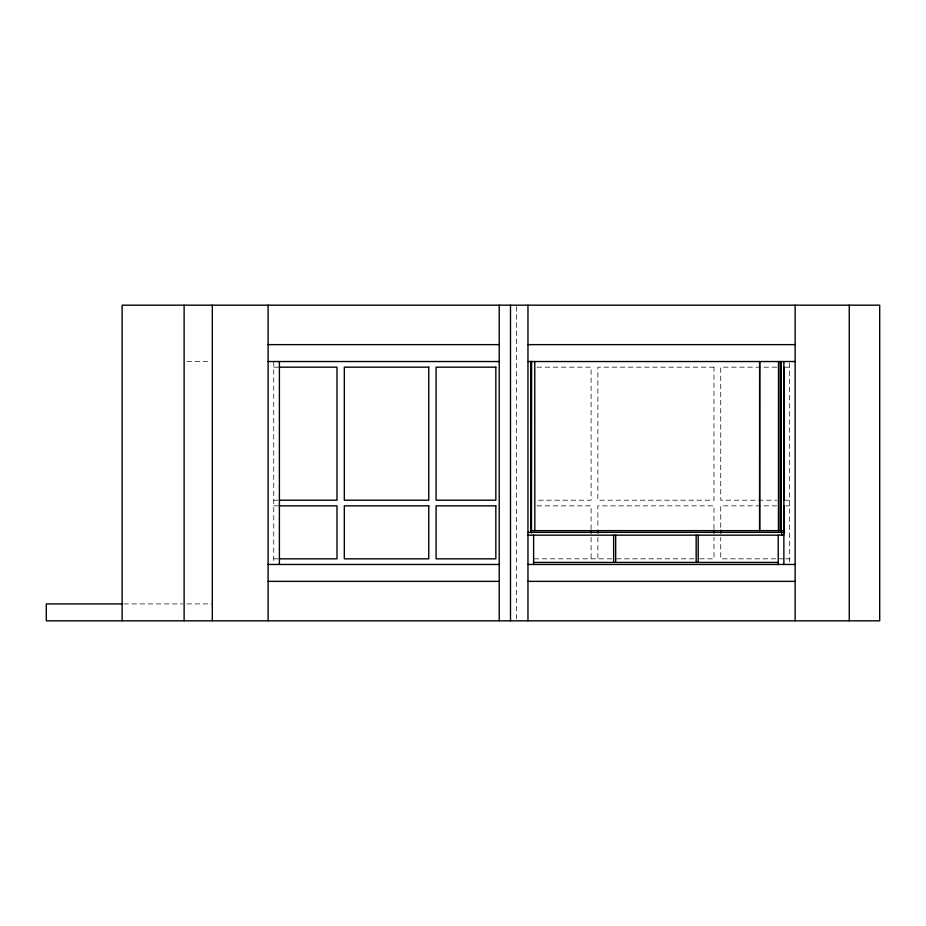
<?xml version="1.0" encoding="UTF-8"?>
<svg xmlns="http://www.w3.org/2000/svg" width="926" height="926" viewBox="0 0 926 926"><rect width="100%" height="100%" fill="white"/><g stroke="black" fill="none" stroke-linecap="round" stroke-linejoin="round"><path stroke-width="0.69" stroke-dasharray="4.63 3.47" d="M186.948 361.534L210.908 361.534M273.749 367.171L279.386 367.171M537.045 367.171L591.101 367.171L591.101 500.202L537.045 500.202M776.706 367.171L720.741 367.171L720.741 500.202L776.706 500.202M784.438 367.171L789.508 367.171M273.749 500.202L277.985 500.202M784.438 500.202L789.508 500.202M273.749 505.839L278.83 505.839M537.045 505.839L591.101 505.839L591.101 528.746M776.706 505.839L720.741 505.839L720.741 528.746M785.711 505.839L789.508 505.839M273.749 558.829L277.985 558.829M534.198 558.829L615.061 558.829M616.496 558.829L693.91 558.829M699.651 558.829L713.981 558.829L713.981 537.346M783.871 558.829L720.741 558.829L720.741 537.346M785.711 558.829L789.508 558.829M123.829 603.914L182.688 603.914M186.948 603.914L212.309 603.914M789.508 362.946L789.508 563.054M713.981 528.746L713.981 505.839L597.86 505.839L597.86 528.746M597.86 537.346L597.86 558.829M591.101 537.346L591.101 558.829M516.419 306.61L516.419 619.39M273.749 361.534L273.749 563.054M713.981 367.171L597.86 367.171L597.86 500.202L713.981 500.202L713.981 367.171"/><path stroke-width="1.39" d="M268.112 344.634L499.218 344.634M527.97 344.634L795.145 344.634M268.112 361.534L499.218 361.534M527.97 361.534L795.145 361.534M279.386 367.171L336.995 367.171L336.995 500.202L279.386 500.202M783.871 367.171L783.871 500.202M279.386 505.839L336.995 505.839L336.995 558.829L279.386 558.829M783.871 505.839L784.438 533.052M530.656 530.644L783.5 530.644M527.97 532.334L783.871 532.334M527.97 535.147L783.871 535.147M533.607 562.429L778.234 562.429M268.112 564.466L499.218 564.466M527.97 564.466L795.145 564.466M268.112 581.366L499.218 581.366M527.97 581.366L795.145 581.366M122.394 603.914L46.3 603.914L46.3 620.825L879.7 620.825L879.7 305.175L122.128 305.175L122.128 620.825M849.258 305.175L849.258 620.825M795.145 305.175L795.145 620.825M783.871 361.534L783.871 564.466M781.625 532.334L781.625 535.147M780.954 361.534L780.954 530.644M780.85 361.534L780.85 530.644M780.606 361.534L780.514 530.644M778.234 535.147L778.234 564.466M720.741 530.181L720.741 533.052M713.981 530.181L713.981 533.052M698.192 535.147L698.192 562.429M696.167 535.147L696.167 562.429M615.674 535.147L615.674 562.429M613.649 535.147L613.649 562.429M597.86 530.181L597.86 533.052M591.101 530.181L591.101 533.052M534.753 361.534L534.834 530.644M533.607 535.147L533.607 564.466M531.512 361.534L531.443 530.644M531.42 361.534L531.35 533.052M530.922 361.534L530.922 530.644L530.656 361.534M527.97 305.175L527.97 620.825M510.492 305.175L510.492 620.825M499.218 305.175L499.218 620.825M279.386 361.534L279.386 564.466M268.112 305.175L268.112 620.825M212.309 305.175L212.309 620.825M184.124 305.175L184.124 620.825M428.761 367.171L344.322 367.171L344.322 500.202L428.761 500.202L428.761 367.171M495.838 367.171L436.088 367.171L436.088 500.202L495.838 500.202L495.838 367.171M428.761 505.839L344.322 505.839L344.322 558.829L428.761 558.829L428.761 505.839M495.838 505.839L436.088 505.839L436.088 558.829L495.838 558.829L495.838 505.839M778.604 530.644L778.604 361.534L778.534 530.644M759.656 530.644L759.656 361.534L759.609 530.644"/></g></svg>
